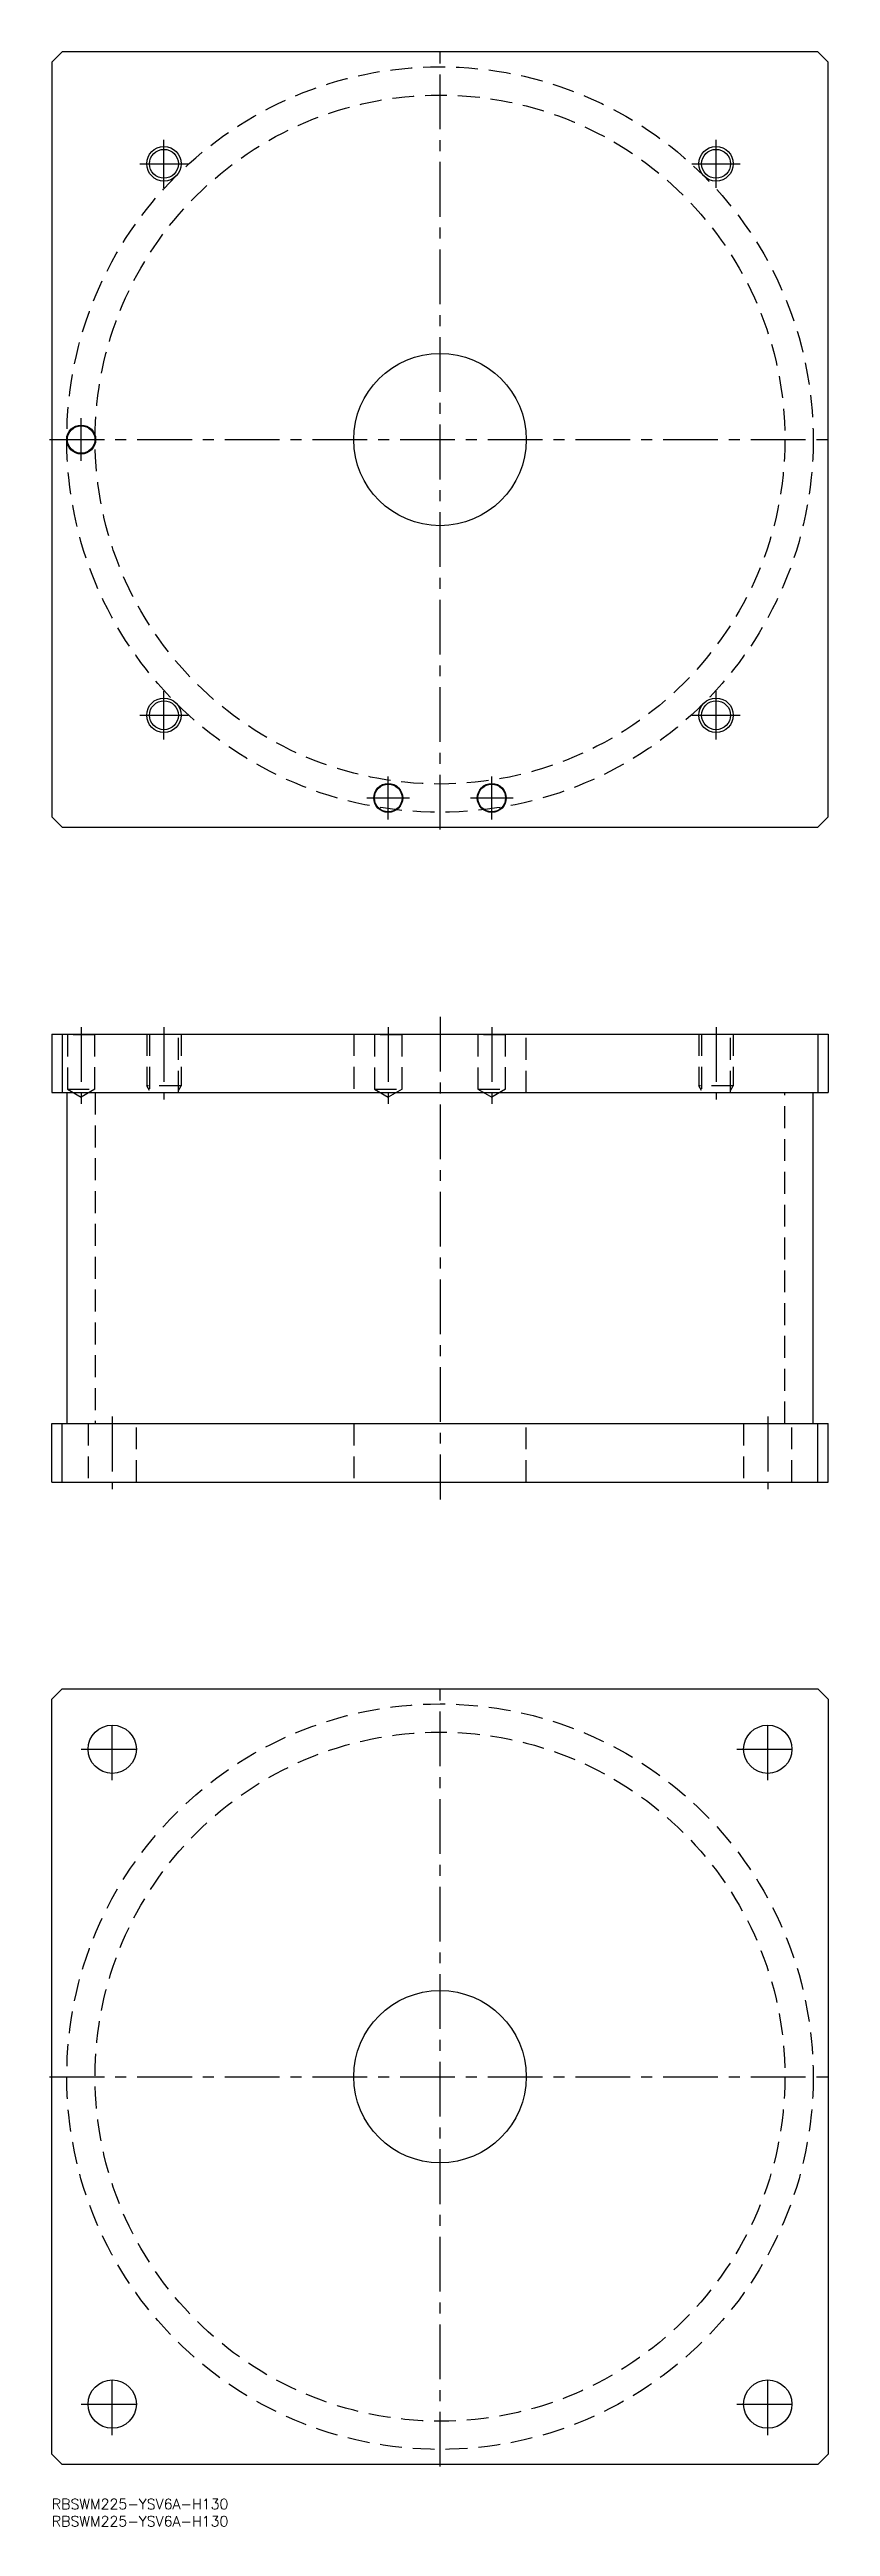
# Model space of a CAD drawing. Extents: x -1 to 226, y -8 to 711.
import ezdxf

# ---------------------------------------------------------------- set-up
doc = ezdxf.new("R2010")
doc.units = 0
doc.header["$LTSCALE"] = 0.5
doc.linetypes.add('CENTER', pattern=[50.8, 31.75, -6.35, 6.35, -6.35])
doc.linetypes.add('DASHED', pattern=[19.05, 12.7, -6.35])
for name, color, linetype in [('MSM_CENTER', 1, 'CENTER'), ('MSM_CONTINUOUS', 7, 'CONTINUOUS'), ('MSM_DASHED', 4, 'DASHED'), ('MSM_NARROW', 5, 'CONTINUOUS'), ('MSM_PART_NUMBER', 7, 'CONTINUOUS')]:
    doc.layers.add(name, color=color, linetype=linetype)
doc.styles.get("Standard").update_dxf_attribs({"font": 'txt.shx', "height": 3, "bigfont": 'bigfont.shx'})

# ---------------------------------------------------------------- blocks, each defined once
blk = doc.blocks.new('*U4')
at = {"layer": 'MSM_PART_NUMBER'}
blk.add_text('RBSWM225-YSV6A-H130', height=3, dxfattribs=at).set_placement((0, -3))
blk = doc.blocks.new('*U5')
at = {"layer": 'MSM_PART_NUMBER'}
blk.add_text('RBSWM225-YSV6A-H130', height=3, dxfattribs=at).set_placement((0, -8))

msp = doc.modelspace()

# ---------------------------------------------------------------- linework, layer by layer
at = {"layer": 'MSM_CENTER'}
for p, q in [((112.5, 484.35), (112.5, 710.65)), ((32.5, 670.5), (32.5, 684.5)), ((192.5, 670.5), (192.5, 684.5)), ((25.5, 677.5), (39.5, 677.5)), ((185.5, 677.5), (199.5, 677.5)), ((8.5, 591.3), (8.5, 603.7)), ((-0.65, 597.5), (225.65, 597.5)), ((25.5, 517.5), (39.5, 517.5)), ((32.5, 510.5), (32.5, 524.5)), ((185.5, 517.5), (199.5, 517.5)), ((192.5, 510.5), (192.5, 524.5)), ((97.5, 487.3), (97.5, 499.7)), ((127.5, 487.3), (127.5, 499.7)), ((91.3, 493.5), (103.7, 493.5)), ((121.3, 493.5), (133.7, 493.5)), ((8.5, 427), (8.5, 404.69)), ((32.5, 427), (32.5, 406)), ((97.5, 427), (97.5, 404.69)), ((112.5, 430), (112.5, 290)), ((127.5, 427), (127.5, 404.69)), ((192.5, 427), (192.5, 406)), ((17.5, 314), (17.5, 293)), ((207.5, 314), (207.5, 293)), ((112.5, 9.35), (112.5, 235.65)), ((17.5, 208.5), (17.5, 226.5)), ((207.5, 208.5), (207.5, 226.5)), ((8.5, 217.5), (26.5, 217.5)), ((198.5, 217.5), (216.5, 217.5)), ((-0.65, 122.5), (225.65, 122.5)), ((17.5, 18.5), (17.5, 36.5)), ((207.5, 18.5), (207.5, 36.5)), ((8.5, 27.5), (26.5, 27.5)), ((198.5, 27.5), (216.5, 27.5))]:
    msp.add_line(p, q, dxfattribs=at)
at = {"layer": 'MSM_CONTINUOUS'}
for p, q in [((3, 710), (0, 707)), ((0, 707), (0, 488)), ((222, 710), (3, 710)), ((225, 707), (222, 710)), ((225, 488), (225, 707)), ((0, 488), (3, 485)), ((3, 485), (222, 485)), ((222, 485), (225, 488)), ((0, 425), (225, 425)), ((0, 425), (0, 408)), ((3, 425), (3, 408)), ((222, 425), (222, 408)), ((225, 425), (225, 408)), ((0, 408), (225, 408)), ((4.35, 408), (4.35, 312)), ((220.65, 312), (220.65, 408)), ((0, 312), (225, 312)), ((0, 295), (0, 312)), ((3, 295), (3, 312)), ((222, 295), (222, 312)), ((225, 295), (225, 312)), ((0, 295), (225, 295)), ((0, 232), (3, 235)), ((0, 13), (0, 232)), ((3, 235), (222, 235)), ((222, 235), (225, 232)), ((225, 232), (225, 13)), ((3, 10), (0, 13)), ((222, 10), (3, 10)), ((225, 13), (222, 10))]:
    msp.add_line(p, q, dxfattribs=at)
for centre, radius in [((32.5, 677.5), 4.19), ((192.5, 677.5), 4.19), ((112.5, 597.5), 25), ((8.5, 597.5), 4.2), ((8.5, 597.5), 4), ((32.5, 517.5), 4.19), ((192.5, 517.5), 4.19), ((97.5, 493.5), 4.2), ((97.5, 493.5), 4), ((127.5, 493.5), 4.2), ((127.5, 493.5), 4), ((17.5, 217.5), 7), ((207.5, 217.5), 7), ((112.5, 122.5), 25), ((17.5, 27.5), 7), ((207.5, 27.5), 7)]:
    msp.add_circle(centre, radius, dxfattribs=at)
at = {"layer": 'MSM_DASHED'}
for p, q in [((4.3, 425), (4.5, 424.8)), ((12.5, 424.8), (4.5, 424.8)), ((4.5, 424.8), (4.5, 409)), ((12.5, 424.8), (12.7, 425)), ((12.5, 409), (12.5, 424.8)), ((27.5, 425), (27.5, 410)), ((28.31, 425), (28.31, 408)), ((36.69, 408), (36.69, 425)), ((37.5, 425), (37.5, 410)), ((87.5, 425), (87.5, 408)), ((93.3, 425), (93.5, 424.8)), ((101.5, 424.8), (93.5, 424.8)), ((93.5, 424.8), (93.5, 409)), ((101.5, 424.8), (101.7, 425)), ((101.5, 409), (101.5, 424.8)), ((123.3, 425), (123.5, 424.8)), ((123.5, 424.8), (123.5, 409)), ((131.5, 424.8), (123.5, 424.8)), ((131.5, 424.8), (131.7, 425)), ((131.5, 409), (131.5, 424.8)), ((137.5, 408), (137.5, 425)), ((187.5, 425), (187.5, 410)), ((188.31, 425), (188.31, 408)), ((196.69, 408), (196.69, 425)), ((197.5, 425), (197.5, 410)), ((37.5, 410), (27.5, 410)), ((28.31, 408.59), (27.5, 410)), ((36.69, 408.59), (37.5, 410)), ((197.5, 410), (187.5, 410)), ((188.31, 408.59), (187.5, 410)), ((196.69, 408.59), (197.5, 410)), ((4.5, 409), (8.5, 406.69)), ((4.5, 409), (12.5, 409)), ((12.5, 409), (8.5, 406.69)), ((12.55, 408), (12.55, 312)), ((93.5, 409), (97.5, 406.69)), ((93.5, 409), (101.5, 409)), ((101.5, 409), (97.5, 406.69)), ((123.5, 409), (127.5, 406.69)), ((123.5, 409), (131.5, 409)), ((131.5, 409), (127.5, 406.69)), ((212.45, 312), (212.45, 408)), ((10.5, 312), (10.5, 295)), ((24.5, 295), (24.5, 312)), ((87.5, 312), (87.5, 295)), ((137.5, 295), (137.5, 312)), ((200.5, 312), (200.5, 295)), ((214.5, 295), (214.5, 312))]:
    msp.add_line(p, q, dxfattribs=at)
for centre, radius in [((112.5, 597.5), 108.15), ((112.5, 597.5), 99.95), ((112.5, 122.5), 108.15), ((112.5, 122.5), 99.95)]:
    msp.add_circle(centre, radius, dxfattribs=at)
at = {"layer": 'MSM_NARROW'}
for centre in [(32.5, 677.5), (192.5, 677.5), (32.5, 517.5), (192.5, 517.5)]:
    msp.add_circle(centre, 5, dxfattribs=at)

# ---------------------------------------------------------------- block references
at = {"layer": 'MSM_CONTINUOUS'}
for name in ['*U4', '*U5']:
    msp.add_blockref(name, (0, 0), dxfattribs=at)

doc.saveas('drawing.dxf')
